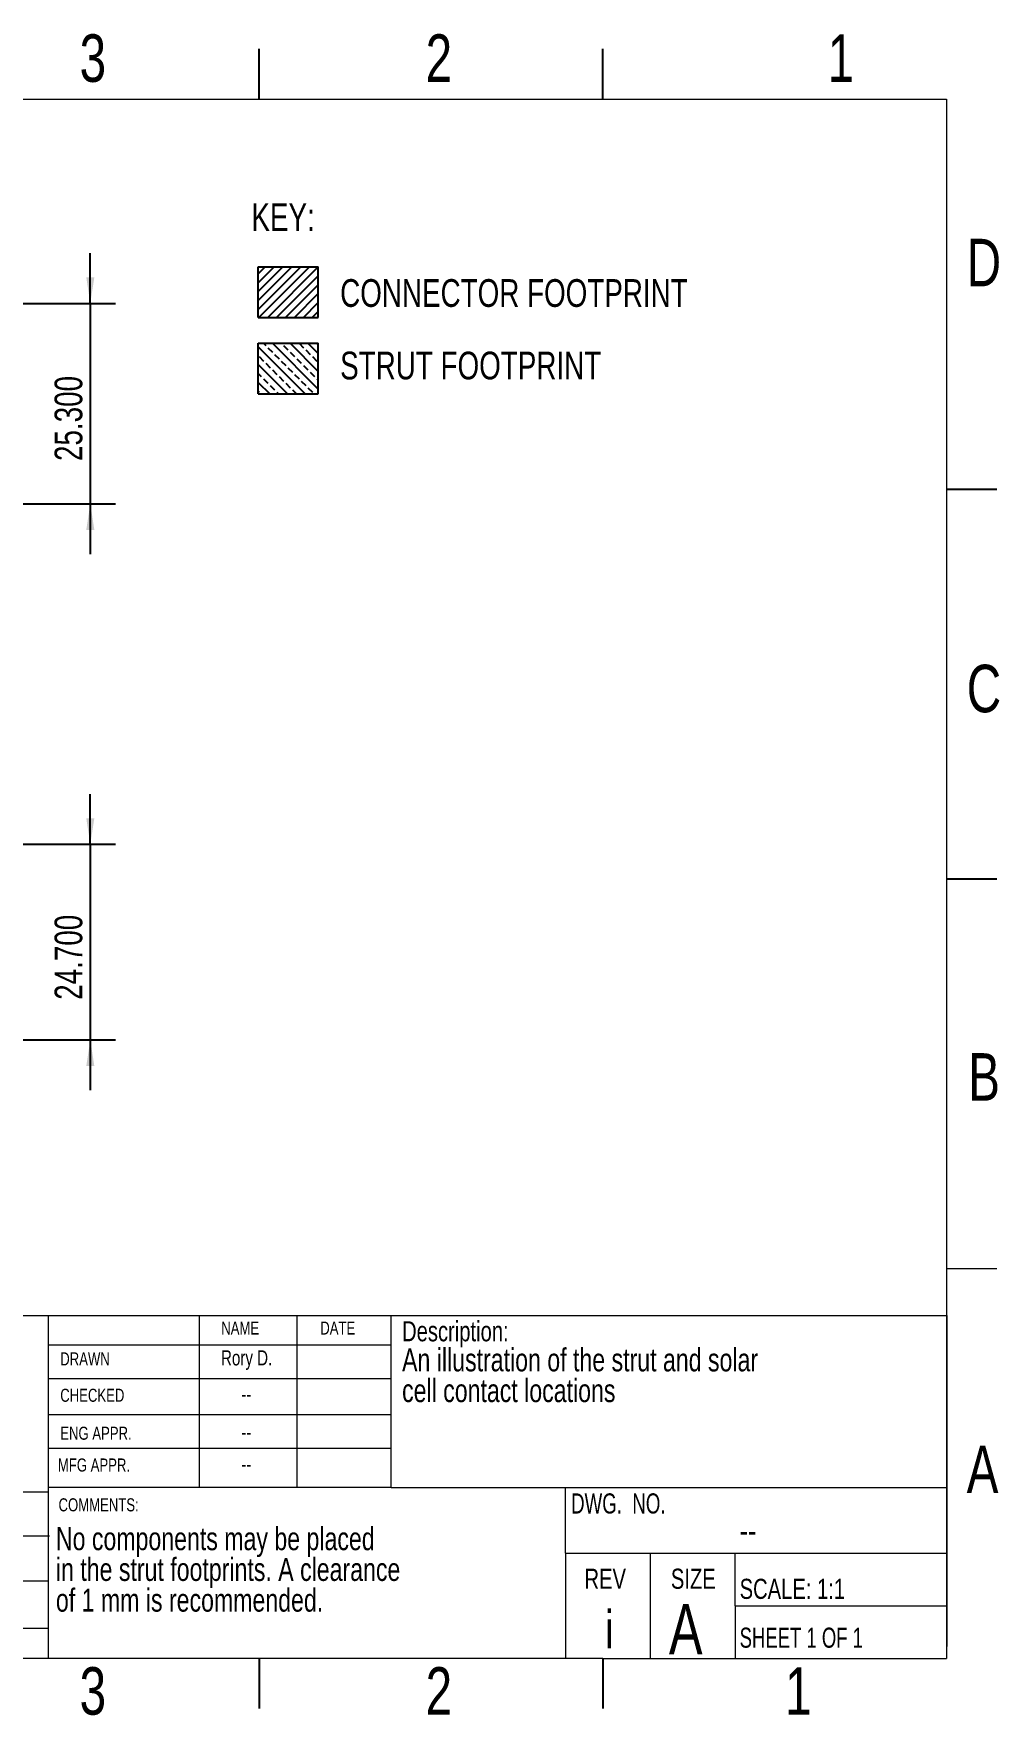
# Model space of a CAD drawing. Header units: millimetres. Extents: x 0 to 277, y 0 to 215.
# Drawn here: x 155.3 to 277.2, y 2.8 to 215.1 of the extents above; entities that cross this region are included whole.
import ezdxf

# ---------------------------------------------------------------- set-up
doc = ezdxf.new("R2010")
doc.units = ezdxf.units.MM
doc.linetypes.add('CENTERX2', pattern=[20.32, 12.7, -2.54, 2.54, -2.54])
doc.layers.add('FORMAT', color=7, linetype='Continuous')
doc.styles.add('SLDTEXTSTYLE0', font='TXT', dxfattribs={"width": 0.75})
doc.styles.add('SLDTEXTSTYLE1', font='TXT', dxfattribs={"width": 0.694444})
doc.styles.add('SLDTEXTSTYLE2', font='TXT', dxfattribs={"width": 0.6875})
doc.dimstyles.new('SLDDIMSTYLE5', dxfattribs={"dimtxt": 3.5, "dimasz": 3.302, "dimexe": 0, "dimexo": 0.0625, "dimgap": 0.875, "dimtad": 1, "dimdec": 3, "dimrnd": 1e-09, "dimzin": 4, "dimdsep": 46, "dimtxsty": 'SLDTEXTSTYLE0', "dimsah": 1, "dimcen": 0.09, "dimadec": 0, "dimazin": 1, "dimtfac": 1, "dimtdec": 3, "dimtmove": 0, "dimatfit": 0, "dimfxl": 1, "dimfrac": 2, "dimtolj": 1, "dimtzin": 12, "dimarcsym": 0})

# ---------------------------------------------------------------- blocks, each defined once
blk = doc.blocks.new('SW_NOTE_1')
at = {"color": 0, "linetype": 'Continuous', "lineweight": 0, "char_height": 2.9104, "attachment_point": 1, "style": 'SLDTEXTSTYLE0'}
for s, insert in [('An illustration of the strut and solar', (0, 3.75)), ('cell contact locations', (0, -0.13))]:
    blk.add_mtext(s, dxfattribs=dict(at, insert=insert))
blk = doc.blocks.new('SW_NOTE_2')
at = {"layer": 'FORMAT', "color": 0, "char_height": 2.9104, "attachment_point": 1, "style": 'SLDTEXTSTYLE0'}
for s, insert in [('No components may be placed', (0, 3.75)), ('in the strut footprints. A clearance', (0, -0.13)), ('of 1 mm is recommended.', (0, -4.01))]:
    blk.add_mtext(s, dxfattribs=dict(at, insert=insert))
blk = doc.blocks.new('_D_29')
at = {"layer": 'FORMAT'}
for p, q in [((162.47, 181.04), (162.47, 187.39)), ((128.74, 181.04), (165.65, 181.04)), ((162.47, 181.04), (162.47, 155.74)), ((128.74, 155.74), (165.65, 155.74)), ((162.47, 155.74), (162.47, 149.39))]:
    blk.add_line(p, q, dxfattribs=at)
for points in [[(162.47, 181.04), (162.98, 184.34), (161.96, 184.34)], [(162.47, 155.74), (161.96, 152.44), (162.98, 152.44)]]:
    blk.add_solid(points, dxfattribs=at)
at = {"layer": 'FORMAT', "insert": (157.96, 161.14), "char_height": 3.5, "attachment_point": 1, "rotation": 90, "style": 'SLDTEXTSTYLE0'}
blk.add_mtext('25.300', dxfattribs=at)
blk = doc.blocks.new('_D_34')
at = {"layer": 'FORMAT'}
for p, q in [((162.47, 112.74), (162.47, 119.09)), ((128.74, 112.74), (165.65, 112.74)), ((162.47, 112.74), (162.47, 88.04)), ((128.74, 88.04), (165.65, 88.04)), ((162.47, 88.04), (162.47, 81.69))]:
    blk.add_line(p, q, dxfattribs=at)
for points in [[(162.47, 112.74), (162.98, 116.04), (161.96, 116.04)], [(162.47, 88.04), (161.96, 84.74), (162.98, 84.74)]]:
    blk.add_solid(points, dxfattribs=at)
at = {"layer": 'FORMAT', "insert": (157.96, 93.11), "char_height": 3.5, "attachment_point": 1, "rotation": 90, "style": 'SLDTEXTSTYLE0'}
blk.add_mtext('24.700', dxfattribs=at)

msp = doc.modelspace()

# ---------------------------------------------------------------- hatches: boundary and pattern name
at = {"layer": 'FORMAT'}
h = msp.add_hatch(dxfattribs=at)
h.set_pattern_fill('ANSI31', color=256, style=0)
h.paths.add_polyline_path([(183.6524, 185.6651), (191.2565, 185.6651), (191.2565, 179.2616), (183.6524, 179.2616)], flags=0)
h = msp.add_hatch(dxfattribs=at)
h.set_pattern_fill('ANSI31', color=256, style=0)
h.paths.add_polyline_path([(183.6524, 179.2616), (191.2565, 179.2616), (191.2565, 185.6651), (183.6524, 185.6651)], flags=0)
h = msp.add_hatch(dxfattribs=at)
h.set_pattern_fill('ANSI31', color=256, scale=0.25, style=0)
h.paths.add_polyline_path([(183.6524, 179.2616), (183.6524, 185.6651), (191.2565, 185.6651), (191.2565, 179.2616)], flags=0)
h = msp.add_hatch(dxfattribs=at)
h.set_pattern_fill('ANSI33', color=256, scale=0.25, angle=90, style=0)
h.paths.add_polyline_path([(183.6524, 169.6025), (191.2565, 169.6025), (191.2565, 176.006), (183.6524, 176.006)], flags=0)

# ---------------------------------------------------------------- linework, layer by layer
at = {"color": 7, "linetype": 'Continuous'}
for p, q in [((183.7918, 206.8145), (183.7918, 213.1645)), ((227.1834, 206.8145), (227.1834, 213.1645)), ((270.5751, 157.602), (276.9251, 157.602)), ((270.5751, 108.3895), (276.9251, 108.3895)), ((183.7918, 9.9645), (183.7918, 3.6145)), ((227.1834, 9.9645), (227.1834, 3.6145))]:
    msp.add_line(p, q, dxfattribs=at)
at = {"color": 7, "linetype": 'Continuous', "lineweight": 18}
for p, q in [((10.2251, 206.8145), (270.5751, 206.8145)), ((270.5751, 206.8145), (270.5751, 9.9645)), ((270.5751, 157.602), (276.9251, 157.602)), ((270.5751, 59.177), (276.9251, 59.177)), ((130.0224, 53.2565), (157.1589, 53.2565)), ((157.1589, 53.2565), (270.6055, 53.2565)), ((157.1589, 53.2565), (157.1589, 9.9645)), ((176.1929, 53.2565), (176.1929, 31.54)), ((188.5423, 53.2565), (188.5423, 31.54)), ((200.468, 31.54), (200.468, 53.2565)), ((270.6055, 53.2565), (270.6055, 11.4577)), ((157.1589, 49.5678), (200.468, 49.5678)), ((157.1589, 45.2824), (200.468, 45.2824)), ((157.1589, 40.7574), (200.468, 40.7574)), ((200.468, 36.4725), (157.1589, 36.4725)), ((130.0224, 30.9848), (157.2398, 30.9848)), ((200.468, 31.54), (157.1589, 31.54)), ((200.468, 31.54), (270.5751, 31.54)), ((222.4557, 23.2363), (222.4557, 31.54)), ((130.0224, 25.4187), (157.3032, 25.4187)), ((222.4557, 23.2363), (222.4557, 9.9645)), ((222.4557, 23.2363), (243.8604, 23.2363)), ((233.158, 23.2363), (233.158, 9.9645)), ((243.8604, 16.6004), (243.8604, 23.2363)), ((243.8604, 23.2363), (270.5751, 23.2363)), ((130.0224, 19.7425), (157.1589, 19.7425)), ((243.8604, 16.6004), (270.5751, 16.6004)), ((243.8604, 16.6004), (243.8604, 9.9645)), ((130.0224, 13.7907), (157.1589, 13.7907)), ((183.7918, 9.9645), (140.4001, 9.9645)), ((227.1834, 9.9645), (183.7918, 9.9645)), ((227.1834, 9.9645), (270.5751, 9.9645))]:
    msp.add_line(p, q, dxfattribs=at)
at = {"color": 7, "linetype": 'CENTERX2', "lineweight": 18}
for p, q in [((270.5751, 206.8145), (270.5751, 157.602)), ((270.5751, 157.602), (270.5751, 108.3895)), ((270.5751, 108.3895), (270.5751, 59.177)), ((270.5751, 59.177), (270.5751, 9.9645)), ((270.5751, 59.177), (270.5751, 9.9645))]:
    msp.add_line(p, q, dxfattribs=at)
at = {"layer": 'FORMAT'}
for p, q in [((183.6524, 179.2616), (183.6524, 185.6651)), ((183.6524, 185.6651), (191.2565, 185.6651)), ((191.2565, 179.2616), (191.2565, 185.6651)), ((183.6524, 179.2616), (191.2565, 179.2616)), ((183.6524, 169.6025), (183.6524, 176.006)), ((183.6524, 176.006), (191.2565, 176.006)), ((191.2565, 169.6025), (191.2565, 176.006)), ((183.6524, 169.6025), (191.2565, 169.6025))]:
    msp.add_line(p, q, dxfattribs=at)

# ---------------------------------------------------------------- block references
at = {"color": 7, "linetype": 'Continuous', "lineweight": 0}
msp.add_blockref('SW_NOTE_1', (201.8305, 45.3576), dxfattribs=at)
at = {"layer": 'FORMAT'}
msp.add_blockref('SW_NOTE_2', (158.1283, 22.7793), dxfattribs=at)

# ---------------------------------------------------------------- texts
at = {"color": 7, "linetype": 'Continuous', "lineweight": 0}
for s, insert, char_height, attachment_point, style in [('NAME', (178.9997, 52.4895), 1.651, 1, 'SLDTEXTSTYLE0'), ('DATE', (191.5042, 52.4895), 1.651, 1, 'SLDTEXTSTYLE0'), ('Description:', (201.8305, 52.5321), 2.54, 1, 'SLDTEXTSTYLE0'), ('Rory D.', (182.2047, 48.8538), 1.905, 2, 'SLDTEXTSTYLE0'), ('DRAWN', (158.6769, 48.5969), 1.651, 1, 'SLDTEXTSTYLE0'), ('CHECKED', (158.6769, 44.0036), 1.651, 1, 'SLDTEXTSTYLE0'), ('--', (182.1763, 44.2605), 1.905, 2, 'SLDTEXTSTYLE0'), ('ENG APPR.', (158.6769, 39.2121), 1.651, 1, 'SLDTEXTSTYLE0'), ('--', (182.1763, 39.4689), 1.905, 2, 'SLDTEXTSTYLE0'), ('MFG APPR.', (158.3791, 35.1999), 1.651, 1, 'SLDTEXTSTYLE0'), ('--', (182.1763, 35.4567), 1.905, 2, 'SLDTEXTSTYLE0'), ('COMMENTS:', (158.461, 30.1732), 1.651, 1, 'SLDTEXTSTYLE0'), ('DWG.  NO.', (223.1671, 30.7906), 2.54, 1, 'SLDTEXTSTYLE1'), ('--', (244.4383, 27.7012), 3.175, 1, 'SLDTEXTSTYLE0'), ('REV', (224.8586, 21.2864), 2.54, 1, 'SLDTEXTSTYLE0'), ('SIZE', (235.7627, 21.2864), 2.54, 1, 'SLDTEXTSTYLE0'), ('SCALE: 1:1', (244.442, 20.0101), 2.54, 1, 'SLDTEXTSTYLE0'), ('i', (227.9822, 16.0107), 4.7625, 2, 'SLDTEXTSTYLE0'), ('A', (235.5143, 16.8107), 6.35, 1, 'SLDTEXTSTYLE0'), ('SHEET 1 OF 1', (244.442, 13.8425), 2.54, 1, 'SLDTEXTSTYLE2')]:
    msp.add_mtext(s, dxfattribs=dict(at, insert=insert, char_height=char_height, attachment_point=attachment_point, style=style))
at = {"layer": 'FORMAT', "style": 'SLDTEXTSTYLE0'}
for s, insert, char_height, attachment_point in [('3', (162.7924, 215.0076), 6, 2), ('2', (206.4755, 215.0076), 6, 2), ('1', (257.2206, 215.0076), 6, 2), ('KEY:', (182.8084, 193.6775), 3.5, 1), ('D', (275.2818, 189.1938), 6, 2), ('CONNECTOR FOOTPRINT', (194.013, 184.0993), 3.5, 1), ('STRUT FOOTPRINT', (194.013, 174.9438), 3.5, 1), ('C', (275.2881, 135.4112), 6, 2), ('B', (275.3047, 86.3733), 6, 2), ('A', (275.111, 36.8282), 6, 2), ('3', (162.7924, 8.8493), 6, 2), ('2', (206.4755, 8.8493), 6, 2), ('1', (251.8561, 8.8493), 6, 2)]:
    msp.add_mtext(s, dxfattribs=dict(at, insert=insert, char_height=char_height, attachment_point=attachment_point))

# ---------------------------------------------------------------- dimensions: what is measured, and where the dimension line sits
at = {"layer": 'FORMAT'}
for base, p1, p2, picture, middle in [((162.4714, 155.7405), (127.4714, 181.0405), (127.4714, 155.7405), '_D_29', (162.4714, 168.2505)), ((162.4714, 88.0405), (127.4714, 112.7405), (127.4714, 88.0405), '_D_34', (162.4714, 100.2214))]:
    dim = msp.add_linear_dim(base=base, p1=p1, p2=p2, angle=90, dimstyle='SLDDIMSTYLE5', dxfattribs=at)
    dim.commit()
    dim.dimension.update_dxf_attribs({"geometry": picture, "text_midpoint": middle, "dimtype": 160})

doc.saveas('drawing.dxf')
